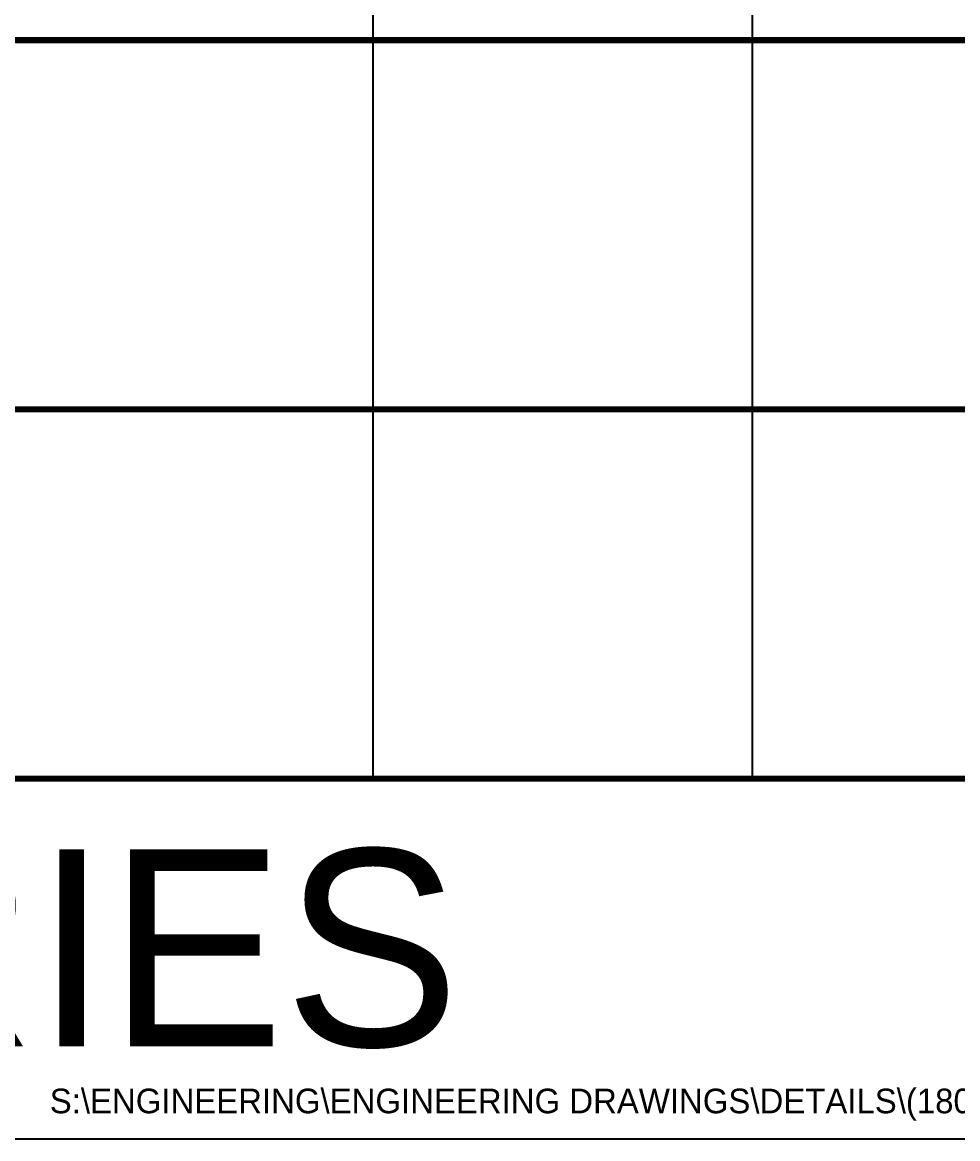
# Model space of a CAD drawing. Extents: x 0 to 139, y -15 to 75.
# Drawn here: x 63.05 to 101.04, y -14.75 to 30.6 of the extents above; entities that cross this region are included whole.
import ezdxf

# ---------------------------------------------------------------- set-up
doc = ezdxf.new("R2010")
doc.units = 0
doc.header["$MEASUREMENT"] = 0
doc.layers.add('TITLE', color=7, linetype='CONTINUOUS')
doc.styles.add('CITYBLUEPRINT', font='cibt____.pfb')

msp = doc.modelspace()

# ---------------------------------------------------------------- linework, layer by layer
at = {"layer": 'TITLE'}
for p, q in [((77.2822225, 74.8789502), (77.2822225, -0.1210498)), ((92.688667, 74.8789502), (92.688667, -0.1210498)), ((5.25, -14.75), (133.9080005, -14.75))]:
    msp.add_line(p, q, dxfattribs=at)
at = {"layer": 'TITLE', "const_width": 0.25}
for points in [[(0.25, 29.8789502), (138.9080005, 29.8789502)], [(0.25, 14.8789502), (138.9080005, 14.8789502)], [(0.25, -0.1210498), (138.9080005, -0.1210498)]]:
    msp.add_lwpolyline(points, dxfattribs=at)

# ---------------------------------------------------------------- texts
at = {"layer": 'TITLE', "style": 'CITYBLUEPRINT'}
for s, height, p in [('T14000 SERIES', 8, (2.320764, -10.9933828)), ('S:\\ENGINEERING\\ENGINEERING DRAWINGS\\DETAILS\\(180) T14000 \\T14000PERIM', 1, (64.1654246, -13.7181966))]:
    msp.add_text(s, height=height, dxfattribs=at).set_placement(p)

doc.saveas('drawing.dxf')
